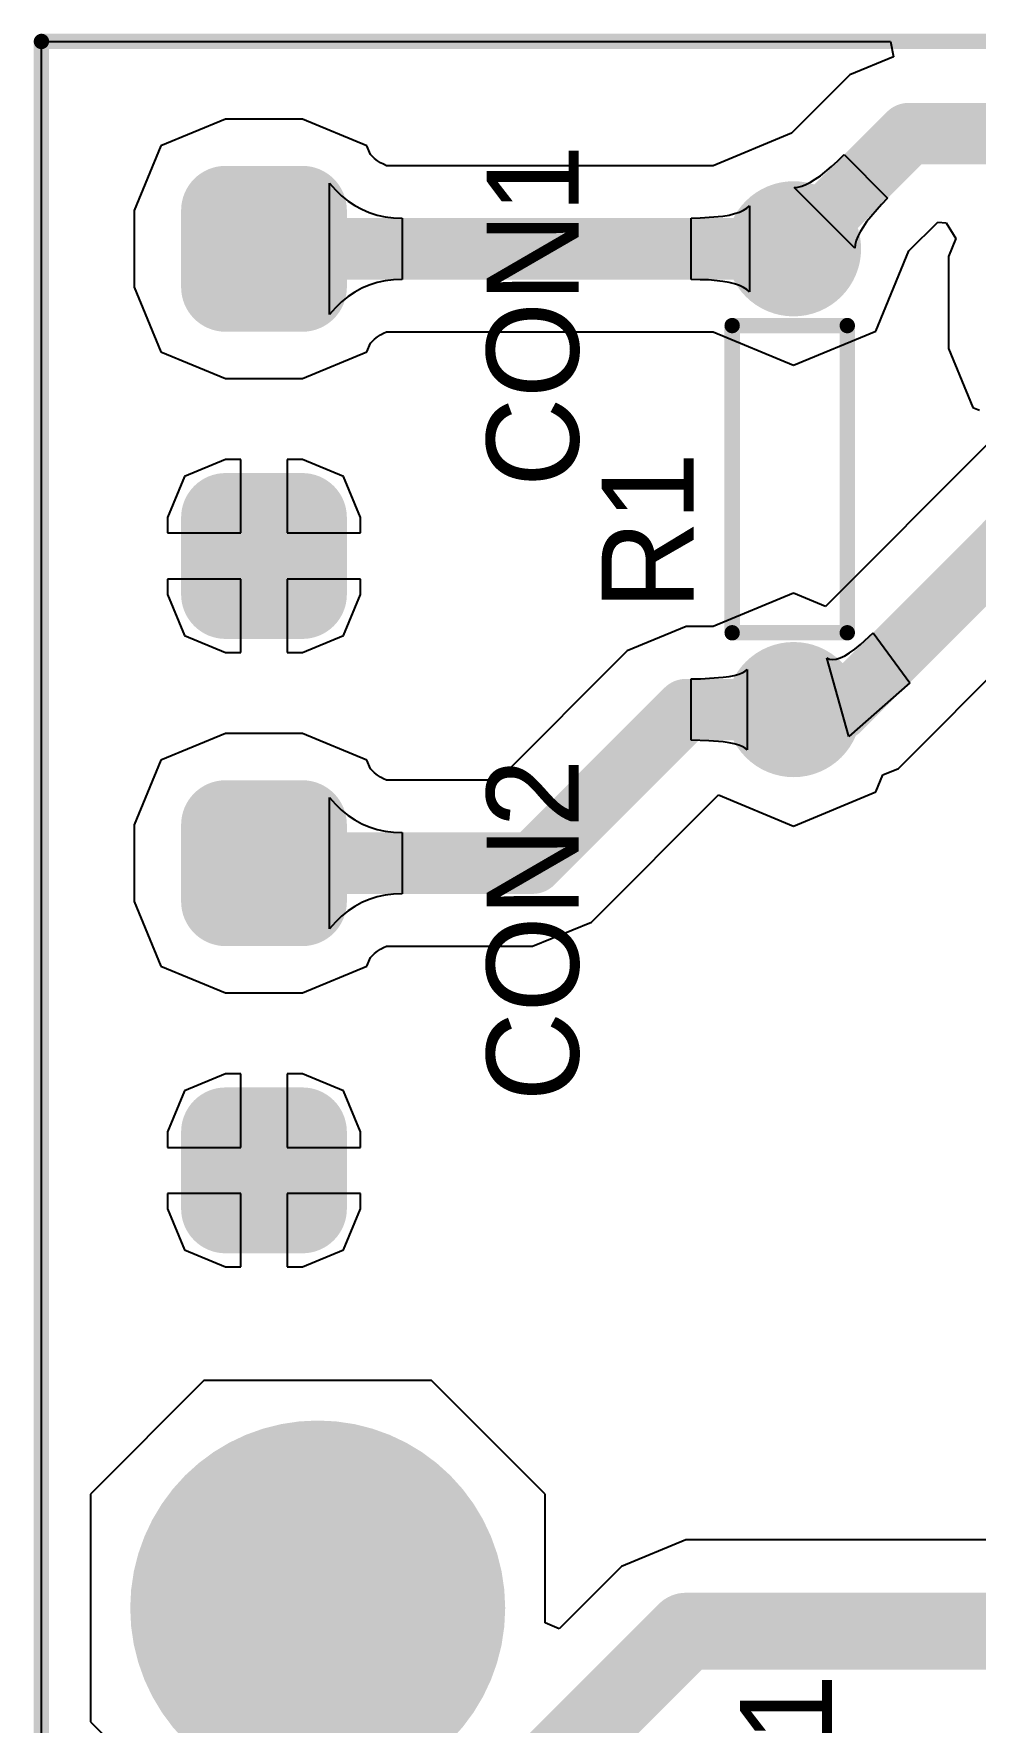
# Model space of a CAD drawing. Extents: x 0.99 to 6.92, y 0.99 to 4.95.
# Drawn here: x 0.995 to 1.608, y 3.851 to 4.95 of the extents above; entities that cross this region are included whole.
import ezdxf

# ---------------------------------------------------------------- set-up
doc = ezdxf.new("R2010")
doc.units = 0
doc.header["$MEASUREMENT"] = 0
for name, color, linetype in [('BOTTOMLAYER', 5, 'CONTINUOUS'), ('BOTTOMSOLDER', 6, 'CONTINUOUS'), ('MECHANICAL1', 6, 'CONTINUOUS'), ('MULTILAYER', 9, 'CONTINUOUS'), ('PADHOLELAYER', 156, 'CONTINUOUS'), ('TOPLAYER', 1, 'CONTINUOUS'), ('TOPOVERLAY', 2, 'CONTINUOUS'), ('TOPSOLDER', 216, 'CONTINUOUS')]:
    doc.layers.add(name, color=color, linetype=linetype)

msp = doc.modelspace()

# ---------------------------------------------------------------- linework, layer by layer
at = {"layer": 'BOTTOMLAYER'}
for p, q in [((1, 1), (1, 4.945)), ((1, 4.945), (1.5531, 4.945)), ((1.5531, 4.945), (1.5551, 4.935)), ((1.5551, 4.935), (1.5267, 4.9233)), ((1.5267, 4.9233), (1.4887, 4.8852)), ((1.12, 4.8945), (1.0779, 4.8771)), ((1.17, 4.8945), (1.12, 4.8945)), ((1.2121, 4.8771), (1.17, 4.8945)), ((1.4887, 4.8852), (1.4377, 4.8641)), ((1.0779, 4.8771), (1.0605, 4.835)), ((1.2144, 4.8714), (1.2121, 4.8771)), ((1.2149, 4.8709), (1.2144, 4.8714)), ((1.217, 4.8689), (1.2149, 4.8709)), ((1.5188, 4.8672), (1.523, 4.8713)), ((1.523, 4.8713), (1.5513, 4.843)), ((1.219, 4.8673), (1.217, 4.8689)), ((1.2209, 4.866), (1.219, 4.8673)), ((1.2229, 4.865), (1.2209, 4.866)), ((1.2249, 4.8641), (1.2229, 4.865)), ((1.4377, 4.8641), (1.2249, 4.8641)), ((1.2249, 4.8641), (1.2249, 4.8641)), ((1.5075, 4.8576), (1.5148, 4.8636)), ((1.5148, 4.8636), (1.5188, 4.8672)), ((1.1877, 4.7673), (1.1877, 4.8527)), ((1.1877, 4.8527), (1.1915, 4.8484)), ((1.1915, 4.8484), (1.1955, 4.8445)), ((1.4904, 4.85), (1.4927, 4.8502)), ((1.53, 4.8104), (1.4904, 4.85)), ((1.4927, 4.8502), (1.4953, 4.8508)), ((1.4953, 4.8508), (1.498, 4.8519)), ((1.498, 4.8519), (1.501, 4.8533)), ((1.501, 4.8533), (1.5041, 4.8553)), ((1.5041, 4.8553), (1.5075, 4.8576)), ((1.1955, 4.8445), (1.1998, 4.8411)), ((1.1998, 4.8411), (1.2042, 4.8382)), ((1.2042, 4.8382), (1.2088, 4.8357)), ((1.4596, 4.8365), (1.4614, 4.838)), ((1.4614, 4.838), (1.4614, 4.782)), ((1.5472, 4.8388), (1.5376, 4.8275)), ((1.5513, 4.843), (1.5472, 4.8388)), ((1.0605, 4.835), (1.0605, 4.785)), ((1.2088, 4.8357), (1.2136, 4.8336)), ((1.2136, 4.8336), (1.2187, 4.832)), ((1.2187, 4.832), (1.2239, 4.8309)), ((1.2239, 4.8309), (1.2294, 4.8302)), ((1.2294, 4.8302), (1.235, 4.83)), ((1.235, 4.83), (1.235, 4.79)), ((1.4234, 4.83), (1.4292, 4.8301)), ((1.4234, 4.79), (1.4234, 4.83)), ((1.4292, 4.8301), (1.444, 4.8313)), ((1.444, 4.8313), (1.448, 4.832)), ((1.448, 4.832), (1.4516, 4.8329)), ((1.4516, 4.8329), (1.4547, 4.8339)), ((1.4547, 4.8339), (1.4574, 4.8351)), ((1.4574, 4.8351), (1.4596, 4.8365)), ((1.5376, 4.8275), (1.5353, 4.8241)), ((1.5652, 4.8087), (1.5839, 4.8273)), ((1.5839, 4.8273), (1.5894, 4.8269)), ((1.5894, 4.8269), (1.5958, 4.8168)), ((1.5308, 4.8153), (1.5302, 4.8127)), ((1.5319, 4.818), (1.5308, 4.8153)), ((1.5333, 4.821), (1.5319, 4.818)), ((1.5353, 4.8241), (1.5333, 4.821)), ((1.5958, 4.8168), (1.5909, 4.805)), ((1.5302, 4.8127), (1.53, 4.8104)), ((1.5436, 4.7564), (1.5652, 4.8087)), ((1.5909, 4.805), (1.5909, 4.745)), ((1.0605, 4.785), (1.0779, 4.7429)), ((1.2088, 4.7843), (1.2042, 4.7818)), ((1.2136, 4.7864), (1.2088, 4.7843)), ((1.2187, 4.788), (1.2136, 4.7864)), ((1.2239, 4.7891), (1.2187, 4.788)), ((1.2294, 4.7898), (1.2239, 4.7891)), ((1.235, 4.79), (1.2294, 4.7898)), ((1.4292, 4.7899), (1.4234, 4.79)), ((1.4346, 4.7897), (1.4292, 4.7899)), ((1.444, 4.7887), (1.4346, 4.7897)), ((1.448, 4.788), (1.444, 4.7887)), ((1.4516, 4.7871), (1.448, 4.788)), ((1.4547, 4.7861), (1.4516, 4.7871)), ((1.4574, 4.7849), (1.4547, 4.7861)), ((1.4596, 4.7835), (1.4574, 4.7849)), ((1.4614, 4.782), (1.4596, 4.7835)), ((1.1915, 4.7716), (1.1877, 4.7673)), ((1.1955, 4.7755), (1.1915, 4.7716)), ((1.1998, 4.7789), (1.1955, 4.7755)), ((1.2042, 4.7818), (1.1998, 4.7789)), ((1.2144, 4.7486), (1.2149, 4.7491)), ((1.2149, 4.7491), (1.217, 4.7511)), ((1.217, 4.7511), (1.219, 4.7527)), ((1.219, 4.7527), (1.2209, 4.754)), ((1.2209, 4.754), (1.2229, 4.755)), ((1.2229, 4.755), (1.2249, 4.7559)), ((1.2249, 4.7559), (1.2249, 4.7559)), ((1.2249, 4.7559), (1.4377, 4.7559)), ((1.4377, 4.7559), (1.49, 4.7342)), ((1.49, 4.7342), (1.5436, 4.7564)), ((1.0779, 4.7429), (1.12, 4.7255)), ((1.17, 4.7255), (1.2121, 4.7429)), ((1.2121, 4.7429), (1.2144, 4.7486)), ((1.5909, 4.745), (1.6067, 4.7067)), ((1.12, 4.7255), (1.17, 4.7255)), ((1.6067, 4.7067), (1.6112, 4.7049)), ((1.12, 4.6729), (1.0932, 4.6618)), ((1.13, 4.6729), (1.12, 4.6729)), ((1.13, 4.625), (1.13, 4.6729)), ((1.17, 4.6729), (1.16, 4.6729)), ((1.16, 4.6729), (1.16, 4.625)), ((1.1968, 4.6618), (1.17, 4.6729)), ((1.6159, 4.6824), (1.5107, 4.5772)), ((1.0932, 4.6618), (1.0821, 4.635)), ((1.2079, 4.635), (1.1968, 4.6618)), ((1.0821, 4.635), (1.0821, 4.625)), ((1.2079, 4.625), (1.2079, 4.635)), ((1.0821, 4.625), (1.13, 4.625)), ((1.16, 4.625), (1.2079, 4.625)), ((1.13, 4.595), (1.0821, 4.595)), ((1.0821, 4.595), (1.0821, 4.585)), ((1.0821, 4.585), (1.0932, 4.5582)), ((1.13, 4.5471), (1.13, 4.595)), ((1.2079, 4.595), (1.16, 4.595)), ((1.16, 4.595), (1.16, 4.5471)), ((1.1968, 4.5582), (1.2079, 4.585)), ((1.2079, 4.585), (1.2079, 4.595)), ((1.49, 4.5858), (1.4377, 4.5641)), ((1.5107, 4.5772), (1.49, 4.5858)), ((1.5583, 4.4717), (1.6709, 4.5844)), ((1.42, 4.5641), (1.3817, 4.5483)), ((1.4377, 4.5641), (1.42, 4.5641)), ((1.0932, 4.5582), (1.12, 4.5471)), ((1.17, 4.5471), (1.1968, 4.5582)), ((1.5299, 4.5494), (1.5336, 4.5524)), ((1.5336, 4.5524), (1.5418, 4.56)), ((1.5418, 4.56), (1.5657, 4.5275)), ((1.12, 4.5471), (1.13, 4.5471)), ((1.16, 4.5471), (1.17, 4.5471)), ((1.3817, 4.5483), (1.2976, 4.4641)), ((1.526, 4.4925), (1.5116, 4.5437)), ((1.5116, 4.5437), (1.5134, 4.5429)), ((1.5134, 4.5429), (1.5155, 4.5426)), ((1.5155, 4.5426), (1.5178, 4.5429)), ((1.5178, 4.5429), (1.5204, 4.5437)), ((1.5204, 4.5437), (1.5233, 4.5451)), ((1.5233, 4.5451), (1.5265, 4.547)), ((1.5265, 4.547), (1.5299, 4.5494)), ((1.4234, 4.53), (1.4293, 4.5301)), ((1.4234, 4.49), (1.4234, 4.53)), ((1.4293, 4.5301), (1.4441, 4.531)), ((1.4441, 4.531), (1.448, 4.5316)), ((1.448, 4.5316), (1.4514, 4.5323)), ((1.4514, 4.5323), (1.4543, 4.5331)), ((1.4543, 4.5331), (1.4566, 4.534)), ((1.4566, 4.534), (1.4585, 4.5351)), ((1.4585, 4.5351), (1.4598, 4.5362)), ((1.4598, 4.5362), (1.4598, 4.4837)), ((1.5657, 4.5275), (1.526, 4.4925)), ((1.12, 4.4945), (1.0779, 4.4771)), ((1.17, 4.4945), (1.12, 4.4945)), ((1.2121, 4.4771), (1.17, 4.4945)), ((1.4347, 4.4897), (1.4234, 4.49)), ((1.4441, 4.489), (1.4347, 4.4897)), ((1.448, 4.4884), (1.4441, 4.489)), ((1.4514, 4.4878), (1.448, 4.4884)), ((1.4543, 4.4869), (1.4514, 4.4878)), ((1.4566, 4.486), (1.4543, 4.4869)), ((1.4585, 4.4849), (1.4566, 4.486)), ((1.0779, 4.4771), (1.0605, 4.435)), ((1.2144, 4.4714), (1.2121, 4.4771)), ((1.4598, 4.4837), (1.4585, 4.4849)), ((1.2149, 4.4709), (1.2144, 4.4714)), ((1.217, 4.4689), (1.2149, 4.4709)), ((1.219, 4.4673), (1.217, 4.4689)), ((1.2209, 4.466), (1.219, 4.4673)), ((1.2229, 4.465), (1.2209, 4.466)), ((1.2249, 4.4641), (1.2229, 4.465)), ((1.2976, 4.4641), (1.2249, 4.4641)), ((1.2249, 4.4641), (1.2249, 4.4641)), ((1.5436, 4.4564), (1.5482, 4.4676)), ((1.5482, 4.4676), (1.5583, 4.4717)), ((1.1877, 4.3673), (1.1877, 4.4527)), ((1.1877, 4.4527), (1.1915, 4.4484)), ((1.3583, 4.3717), (1.441, 4.4545)), ((1.441, 4.4545), (1.49, 4.4342)), ((1.49, 4.4342), (1.5436, 4.4564)), ((1.1915, 4.4484), (1.1955, 4.4445)), ((1.1955, 4.4445), (1.1998, 4.4411)), ((1.0605, 4.435), (1.0605, 4.385)), ((1.1998, 4.4411), (1.2042, 4.4382)), ((1.2042, 4.4382), (1.2088, 4.4357)), ((1.2088, 4.4357), (1.2136, 4.4336)), ((1.2136, 4.4336), (1.2187, 4.432)), ((1.2187, 4.432), (1.2239, 4.4309)), ((1.2239, 4.4309), (1.2294, 4.4302)), ((1.2294, 4.4302), (1.235, 4.43)), ((1.235, 4.43), (1.235, 4.39)), ((1.2136, 4.3864), (1.2088, 4.3843)), ((1.2187, 4.388), (1.2136, 4.3864)), ((1.2239, 4.3891), (1.2187, 4.388)), ((1.2294, 4.3898), (1.2239, 4.3891)), ((1.235, 4.39), (1.2294, 4.3898)), ((1.0605, 4.385), (1.0779, 4.3429)), ((1.1955, 4.3755), (1.1915, 4.3716)), ((1.1998, 4.3789), (1.1955, 4.3755)), ((1.2042, 4.3818), (1.1998, 4.3789)), ((1.2088, 4.3843), (1.2042, 4.3818)), ((1.1915, 4.3716), (1.1877, 4.3673)), ((1.32, 4.3559), (1.3583, 4.3717)), ((1.219, 4.3527), (1.2209, 4.354)), ((1.2209, 4.354), (1.2229, 4.355)), ((1.2229, 4.355), (1.2249, 4.3559)), ((1.2249, 4.3559), (1.2249, 4.3559)), ((1.2249, 4.3559), (1.32, 4.3559)), ((1.0779, 4.3429), (1.12, 4.3255)), ((1.17, 4.3255), (1.2121, 4.3429)), ((1.2121, 4.3429), (1.2144, 4.3486)), ((1.2144, 4.3486), (1.2149, 4.3491)), ((1.2149, 4.3491), (1.217, 4.3511)), ((1.217, 4.3511), (1.219, 4.3527)), ((1.12, 4.3255), (1.17, 4.3255)), ((1.12, 4.2729), (1.0932, 4.2618)), ((1.13, 4.2729), (1.12, 4.2729)), ((1.13, 4.225), (1.13, 4.2729)), ((1.17, 4.2729), (1.16, 4.2729)), ((1.16, 4.2729), (1.16, 4.225)), ((1.1968, 4.2618), (1.17, 4.2729)), ((1.0932, 4.2618), (1.0821, 4.235)), ((1.2079, 4.235), (1.1968, 4.2618)), ((1.0821, 4.235), (1.0821, 4.225)), ((1.2079, 4.225), (1.2079, 4.235)), ((1.0821, 4.225), (1.13, 4.225)), ((1.16, 4.225), (1.2079, 4.225)), ((1.13, 4.195), (1.0821, 4.195)), ((1.0821, 4.195), (1.0821, 4.185)), ((1.13, 4.1471), (1.13, 4.195)), ((1.2079, 4.195), (1.16, 4.195)), ((1.16, 4.195), (1.16, 4.1471)), ((1.2079, 4.185), (1.2079, 4.195)), ((1.0821, 4.185), (1.0932, 4.1582)), ((1.1968, 4.1582), (1.2079, 4.185)), ((1.0932, 4.1582), (1.12, 4.1471)), ((1.17, 4.1471), (1.1968, 4.1582)), ((1.12, 4.1471), (1.13, 4.1471)), ((1.16, 4.1471), (1.17, 4.1471)), ((1.1059, 4.0731), (1.0319, 3.9991)), ((1.2541, 4.0731), (1.1059, 4.0731)), ((1.3281, 3.9991), (1.2541, 4.0731)), ((1.0319, 3.9991), (1.0319, 3.8509)), ((1.3281, 3.9154), (1.3281, 3.9991)), ((1.4199, 3.9695), (1.3779, 3.9521)), ((2.1148, 3.9695), (1.4199, 3.9695)), ((1.3779, 3.9521), (1.3373, 3.9116)), ((1.3373, 3.9116), (1.3281, 3.9154)), ((1.0319, 3.8509), (1.1059, 3.7769))]:
    msp.add_line(p, q, dxfattribs=at)
for points, const_width in [([(1.49, 4.81), (1.565, 4.885)], 0.04), ([(1.565, 4.885), (1.825, 4.885)], 0.04), ([(1.145, 4.81), (1.49, 4.81)], 0.04), ([(1.52, 4.51), (1.67, 4.66)], 0.04), ([(1.32, 4.41), (1.42, 4.51)], 0.04), ([(1.42, 4.51), (1.49, 4.51)], 0.04), ([(1.49, 4.51), (1.52, 4.51)], 0.04), ([(1.145, 4.41), (1.32, 4.41)], 0.04), ([(1.3, 3.7901), (1.4199, 3.91)], 0.05), ([(1.4199, 3.91), (2.185, 3.91)], 0.05)]:
    msp.add_lwpolyline(points, dxfattribs=dict(at, const_width=const_width))
for points, const_width in [([(1.555, 4.885, 1), (1.575, 4.885, 1)], 0.02), ([(1.555, 4.885, 1), (1.575, 4.885, 1)], 0.02), ([(1.1075, 4.835, 1), (1.1325, 4.835, 1)], 0.025), ([(1.1575, 4.835, 1), (1.1825, 4.835, 1)], 0.025), ([(1.47, 4.81, 1), (1.51, 4.81, 1)], 0.04), ([(1.135, 4.81, 1), (1.155, 4.81, 1)], 0.02), ([(1.48, 4.81, 1), (1.5, 4.81, 1)], 0.02), ([(1.48, 4.81, 1), (1.5, 4.81, 1)], 0.02), ([(1.1075, 4.785, 1), (1.1325, 4.785, 1)], 0.025), ([(1.1575, 4.785, 1), (1.1825, 4.785, 1)], 0.025), ([(1.1075, 4.635, 1), (1.1325, 4.635, 1)], 0.025), ([(1.1575, 4.635, 1), (1.1825, 4.635, 1)], 0.025), ([(1.1075, 4.585, 1), (1.1325, 4.585, 1)], 0.025), ([(1.1575, 4.585, 1), (1.1825, 4.585, 1)], 0.025), ([(1.47, 4.51, 1), (1.51, 4.51, 1)], 0.04), ([(1.41, 4.51, 1), (1.43, 4.51, 1)], 0.02), ([(1.41, 4.51, 1), (1.43, 4.51, 1)], 0.02), ([(1.48, 4.51, 1), (1.5, 4.51, 1)], 0.02), ([(1.48, 4.51, 1), (1.5, 4.51, 1)], 0.02), ([(1.51, 4.51, 1), (1.53, 4.51, 1)], 0.02), ([(1.51, 4.51, 1), (1.53, 4.51, 1)], 0.02), ([(1.1075, 4.435, 1), (1.1325, 4.435, 1)], 0.025), ([(1.1575, 4.435, 1), (1.1825, 4.435, 1)], 0.025), ([(1.135, 4.41, 1), (1.155, 4.41, 1)], 0.02), ([(1.31, 4.41, 1), (1.33, 4.41, 1)], 0.02), ([(1.31, 4.41, 1), (1.33, 4.41, 1)], 0.02), ([(1.1075, 4.385, 1), (1.1325, 4.385, 1)], 0.025), ([(1.1575, 4.385, 1), (1.1825, 4.385, 1)], 0.025), ([(1.1075, 4.235, 1), (1.1325, 4.235, 1)], 0.025), ([(1.1575, 4.235, 1), (1.1825, 4.235, 1)], 0.025), ([(1.1075, 4.185, 1), (1.1325, 4.185, 1)], 0.025), ([(1.1575, 4.185, 1), (1.1825, 4.185, 1)], 0.025), ([(1.1209, 3.925, 1), (1.2391, 3.925, 1)], 0.1181), ([(1.4074, 3.91, 1), (1.4324, 3.91, 1)], 0.025), ([(1.4074, 3.91, 1), (1.4324, 3.91, 1)], 0.025)]:
    msp.add_lwpolyline(points, format="xyb", close=True, dxfattribs=dict(at, const_width=const_width))
for points in [[(1.17, 4.76), (1.17, 4.86), (1.12, 4.76), (1.12, 4.86)], [(1.195, 4.785), (1.195, 4.835), (1.095, 4.785), (1.095, 4.835)], [(1.17, 4.56), (1.17, 4.66), (1.12, 4.56), (1.12, 4.66)], [(1.195, 4.585), (1.195, 4.635), (1.095, 4.585), (1.095, 4.635)], [(1.17, 4.36), (1.17, 4.46), (1.12, 4.36), (1.12, 4.46)], [(1.195, 4.385), (1.195, 4.435), (1.095, 4.385), (1.095, 4.435)], [(1.17, 4.16), (1.17, 4.26), (1.12, 4.16), (1.12, 4.26)], [(1.195, 4.185), (1.195, 4.235), (1.095, 4.185), (1.095, 4.235)]]:
    msp.add_solid(points, dxfattribs=at)
at = {"layer": 'BOTTOMSOLDER'}
for points, const_width in [([(1.1055, 4.835, 1), (1.1345, 4.835, 1)], 0.029), ([(1.1555, 4.835, 1), (1.1845, 4.835, 1)], 0.029), ([(1.468, 4.81, 1), (1.512, 4.81, 1)], 0.044), ([(1.1055, 4.785, 1), (1.1345, 4.785, 1)], 0.029), ([(1.1555, 4.785, 1), (1.1845, 4.785, 1)], 0.029), ([(1.1055, 4.635, 1), (1.1345, 4.635, 1)], 0.029), ([(1.1555, 4.635, 1), (1.1845, 4.635, 1)], 0.029), ([(1.1055, 4.585, 1), (1.1345, 4.585, 1)], 0.029), ([(1.1555, 4.585, 1), (1.1845, 4.585, 1)], 0.029), ([(1.468, 4.51, 1), (1.512, 4.51, 1)], 0.044), ([(1.1055, 4.435, 1), (1.1345, 4.435, 1)], 0.029), ([(1.1555, 4.435, 1), (1.1845, 4.435, 1)], 0.029), ([(1.1055, 4.385, 1), (1.1345, 4.385, 1)], 0.029), ([(1.1555, 4.385, 1), (1.1845, 4.385, 1)], 0.029), ([(1.1055, 4.235, 1), (1.1345, 4.235, 1)], 0.029), ([(1.1555, 4.235, 1), (1.1845, 4.235, 1)], 0.029), ([(1.1055, 4.185, 1), (1.1345, 4.185, 1)], 0.029), ([(1.1555, 4.185, 1), (1.1845, 4.185, 1)], 0.029), ([(1.1189, 3.925, 1), (1.2411, 3.925, 1)], 0.1221)]:
    msp.add_lwpolyline(points, format="xyb", close=True, dxfattribs=dict(at, const_width=const_width))
for points in [[(1.17, 4.756), (1.17, 4.864), (1.12, 4.756), (1.12, 4.864)], [(1.199, 4.785), (1.199, 4.835), (1.091, 4.785), (1.091, 4.835)], [(1.17, 4.556), (1.17, 4.664), (1.12, 4.556), (1.12, 4.664)], [(1.199, 4.585), (1.199, 4.635), (1.091, 4.585), (1.091, 4.635)], [(1.17, 4.356), (1.17, 4.464), (1.12, 4.356), (1.12, 4.464)], [(1.199, 4.385), (1.199, 4.435), (1.091, 4.385), (1.091, 4.435)], [(1.17, 4.156), (1.17, 4.264), (1.12, 4.156), (1.12, 4.264)], [(1.199, 4.185), (1.199, 4.235), (1.091, 4.185), (1.091, 4.235)]]:
    msp.add_solid(points, dxfattribs=at)
at = {"layer": 'MECHANICAL1', "const_width": 0.01}
for points in [[(1, 4.945), (6.91, 4.945)], [(1, 1), (1, 4.945)]]:
    msp.add_lwpolyline(points, dxfattribs=at)
at = {"layer": 'MECHANICAL1', "const_width": 0.005}
msp.add_lwpolyline([(0.9975, 4.945, 1), (1.0025, 4.945, 1)], format="xyb", close=True, dxfattribs=at)
msp.add_lwpolyline([(0.9975, 4.945, 1), (1.0025, 4.945, 1)], format="xyb", close=True, dxfattribs=at)
at = {"layer": 'MULTILAYER'}
for points, const_width in [([(1.1075, 4.835, 1), (1.1325, 4.835, 1)], 0.025), ([(1.1575, 4.835, 1), (1.1825, 4.835, 1)], 0.025), ([(1.47, 4.81, 1), (1.51, 4.81, 1)], 0.04), ([(1.1075, 4.785, 1), (1.1325, 4.785, 1)], 0.025), ([(1.1575, 4.785, 1), (1.1825, 4.785, 1)], 0.025), ([(1.1075, 4.635, 1), (1.1325, 4.635, 1)], 0.025), ([(1.1575, 4.635, 1), (1.1825, 4.635, 1)], 0.025), ([(1.1075, 4.585, 1), (1.1325, 4.585, 1)], 0.025), ([(1.1575, 4.585, 1), (1.1825, 4.585, 1)], 0.025), ([(1.47, 4.51, 1), (1.51, 4.51, 1)], 0.04), ([(1.1075, 4.435, 1), (1.1325, 4.435, 1)], 0.025), ([(1.1575, 4.435, 1), (1.1825, 4.435, 1)], 0.025), ([(1.1075, 4.385, 1), (1.1325, 4.385, 1)], 0.025), ([(1.1575, 4.385, 1), (1.1825, 4.385, 1)], 0.025), ([(1.1075, 4.235, 1), (1.1325, 4.235, 1)], 0.025), ([(1.1575, 4.235, 1), (1.1825, 4.235, 1)], 0.025), ([(1.1075, 4.185, 1), (1.1325, 4.185, 1)], 0.025), ([(1.1575, 4.185, 1), (1.1825, 4.185, 1)], 0.025), ([(1.1209, 3.925, 1), (1.2391, 3.925, 1)], 0.1181)]:
    msp.add_lwpolyline(points, format="xyb", close=True, dxfattribs=dict(at, const_width=const_width))
for points in [[(1.17, 4.76), (1.17, 4.86), (1.12, 4.76), (1.12, 4.86)], [(1.195, 4.785), (1.195, 4.835), (1.095, 4.785), (1.095, 4.835)], [(1.17, 4.56), (1.17, 4.66), (1.12, 4.56), (1.12, 4.66)], [(1.195, 4.585), (1.195, 4.635), (1.095, 4.585), (1.095, 4.635)], [(1.17, 4.36), (1.17, 4.46), (1.12, 4.36), (1.12, 4.46)], [(1.195, 4.385), (1.195, 4.435), (1.095, 4.385), (1.095, 4.435)], [(1.17, 4.16), (1.17, 4.26), (1.12, 4.16), (1.12, 4.26)], [(1.195, 4.185), (1.195, 4.235), (1.095, 4.185), (1.095, 4.235)]]:
    msp.add_solid(points, dxfattribs=at)
at = {"layer": 'PADHOLELAYER'}
for points, const_width in [([(1.1398, 4.81, 1), (1.1502, 4.81, 1)], 0.0105), ([(1.4848, 4.81, 1), (1.4952, 4.81, 1)], 0.0105), ([(1.1398, 4.61, 1), (1.1502, 4.61, 1)], 0.0105), ([(1.4848, 4.51, 1), (1.4952, 4.51, 1)], 0.0105), ([(1.1398, 4.41, 1), (1.1502, 4.41, 1)], 0.0105), ([(1.1398, 4.21, 1), (1.1502, 4.21, 1)], 0.0105), ([(1.1505, 3.925, 1), (1.2095, 3.925, 1)], 0.0591)]:
    msp.add_lwpolyline(points, format="xyb", close=True, dxfattribs=dict(at, const_width=const_width))
at = {"layer": 'TOPLAYER'}
for points, const_width in [([(1.1075, 4.835, 1), (1.1325, 4.835, 1)], 0.025), ([(1.1575, 4.835, 1), (1.1825, 4.835, 1)], 0.025), ([(1.47, 4.81, 1), (1.51, 4.81, 1)], 0.04), ([(1.1075, 4.785, 1), (1.1325, 4.785, 1)], 0.025), ([(1.1575, 4.785, 1), (1.1825, 4.785, 1)], 0.025), ([(1.1075, 4.635, 1), (1.1325, 4.635, 1)], 0.025), ([(1.1575, 4.635, 1), (1.1825, 4.635, 1)], 0.025), ([(1.1075, 4.585, 1), (1.1325, 4.585, 1)], 0.025), ([(1.1575, 4.585, 1), (1.1825, 4.585, 1)], 0.025), ([(1.47, 4.51, 1), (1.51, 4.51, 1)], 0.04), ([(1.1075, 4.435, 1), (1.1325, 4.435, 1)], 0.025), ([(1.1575, 4.435, 1), (1.1825, 4.435, 1)], 0.025), ([(1.1075, 4.385, 1), (1.1325, 4.385, 1)], 0.025), ([(1.1575, 4.385, 1), (1.1825, 4.385, 1)], 0.025), ([(1.1075, 4.235, 1), (1.1325, 4.235, 1)], 0.025), ([(1.1575, 4.235, 1), (1.1825, 4.235, 1)], 0.025), ([(1.1075, 4.185, 1), (1.1325, 4.185, 1)], 0.025), ([(1.1575, 4.185, 1), (1.1825, 4.185, 1)], 0.025), ([(1.1209, 3.925, 1), (1.2391, 3.925, 1)], 0.1181)]:
    msp.add_lwpolyline(points, format="xyb", close=True, dxfattribs=dict(at, const_width=const_width))
for points in [[(1.17, 4.76), (1.17, 4.86), (1.12, 4.76), (1.12, 4.86)], [(1.195, 4.785), (1.195, 4.835), (1.095, 4.785), (1.095, 4.835)], [(1.17, 4.56), (1.17, 4.66), (1.12, 4.56), (1.12, 4.66)], [(1.195, 4.585), (1.195, 4.635), (1.095, 4.585), (1.095, 4.635)], [(1.17, 4.36), (1.17, 4.46), (1.12, 4.36), (1.12, 4.46)], [(1.195, 4.385), (1.195, 4.435), (1.095, 4.385), (1.095, 4.435)], [(1.17, 4.16), (1.17, 4.26), (1.12, 4.16), (1.12, 4.26)], [(1.195, 4.185), (1.195, 4.235), (1.095, 4.185), (1.095, 4.235)]]:
    msp.add_solid(points, dxfattribs=at)
at = {"layer": 'TOPOVERLAY', "const_width": 0.01}
for points in [[(1.45, 4.56), (1.45, 4.76)], [(1.45, 4.76), (1.525, 4.76)], [(1.525, 4.56), (1.525, 4.76)], [(1.45, 4.56), (1.525, 4.56)]]:
    msp.add_lwpolyline(points, dxfattribs=at)
at = {"layer": 'TOPOVERLAY', "const_width": 0.005}
for points in [[(1.4475, 4.76, 1), (1.4525, 4.76, 1)], [(1.4475, 4.76, 1), (1.4525, 4.76, 1)], [(1.5225, 4.76, 1), (1.5275, 4.76, 1)], [(1.5225, 4.76, 1), (1.5275, 4.76, 1)], [(1.4475, 4.56, 1), (1.4525, 4.56, 1)], [(1.4475, 4.56, 1), (1.4525, 4.56, 1)], [(1.5225, 4.56, 1), (1.5275, 4.56, 1)], [(1.5225, 4.56, 1), (1.5275, 4.56, 1)]]:
    msp.add_lwpolyline(points, format="xyb", close=True, dxfattribs=at)
at = {"layer": 'TOPSOLDER'}
for points, const_width in [([(1.1055, 4.835, 1), (1.1345, 4.835, 1)], 0.029), ([(1.1555, 4.835, 1), (1.1845, 4.835, 1)], 0.029), ([(1.468, 4.81, 1), (1.512, 4.81, 1)], 0.044), ([(1.1055, 4.785, 1), (1.1345, 4.785, 1)], 0.029), ([(1.1555, 4.785, 1), (1.1845, 4.785, 1)], 0.029), ([(1.1055, 4.635, 1), (1.1345, 4.635, 1)], 0.029), ([(1.1555, 4.635, 1), (1.1845, 4.635, 1)], 0.029), ([(1.1055, 4.585, 1), (1.1345, 4.585, 1)], 0.029), ([(1.1555, 4.585, 1), (1.1845, 4.585, 1)], 0.029), ([(1.468, 4.51, 1), (1.512, 4.51, 1)], 0.044), ([(1.1055, 4.435, 1), (1.1345, 4.435, 1)], 0.029), ([(1.1555, 4.435, 1), (1.1845, 4.435, 1)], 0.029), ([(1.1055, 4.385, 1), (1.1345, 4.385, 1)], 0.029), ([(1.1555, 4.385, 1), (1.1845, 4.385, 1)], 0.029), ([(1.1055, 4.235, 1), (1.1345, 4.235, 1)], 0.029), ([(1.1555, 4.235, 1), (1.1845, 4.235, 1)], 0.029), ([(1.1055, 4.185, 1), (1.1345, 4.185, 1)], 0.029), ([(1.1555, 4.185, 1), (1.1845, 4.185, 1)], 0.029), ([(1.1189, 3.925, 1), (1.2411, 3.925, 1)], 0.1221)]:
    msp.add_lwpolyline(points, format="xyb", close=True, dxfattribs=dict(at, const_width=const_width))
for points in [[(1.17, 4.756), (1.17, 4.864), (1.12, 4.756), (1.12, 4.864)], [(1.199, 4.785), (1.199, 4.835), (1.091, 4.785), (1.091, 4.835)], [(1.17, 4.556), (1.17, 4.664), (1.12, 4.556), (1.12, 4.664)], [(1.199, 4.585), (1.199, 4.635), (1.091, 4.585), (1.091, 4.635)], [(1.17, 4.356), (1.17, 4.464), (1.12, 4.356), (1.12, 4.464)], [(1.199, 4.385), (1.199, 4.435), (1.091, 4.385), (1.091, 4.435)], [(1.17, 4.156), (1.17, 4.264), (1.12, 4.156), (1.12, 4.264)], [(1.199, 4.185), (1.199, 4.235), (1.091, 4.185), (1.091, 4.235)]]:
    msp.add_solid(points, dxfattribs=at)

# ---------------------------------------------------------------- texts
at = {"layer": 'TOPOVERLAY'}
for s, p in [('CON1', (1.35, 4.655)), ('R1', (1.425, 4.575)), ('CON2', (1.35, 4.255)), ('R11', (1.515, 3.735))]:
    msp.add_text(s, height=0.06, rotation=90, dxfattribs=at).set_placement(p)

doc.saveas('drawing.dxf')
